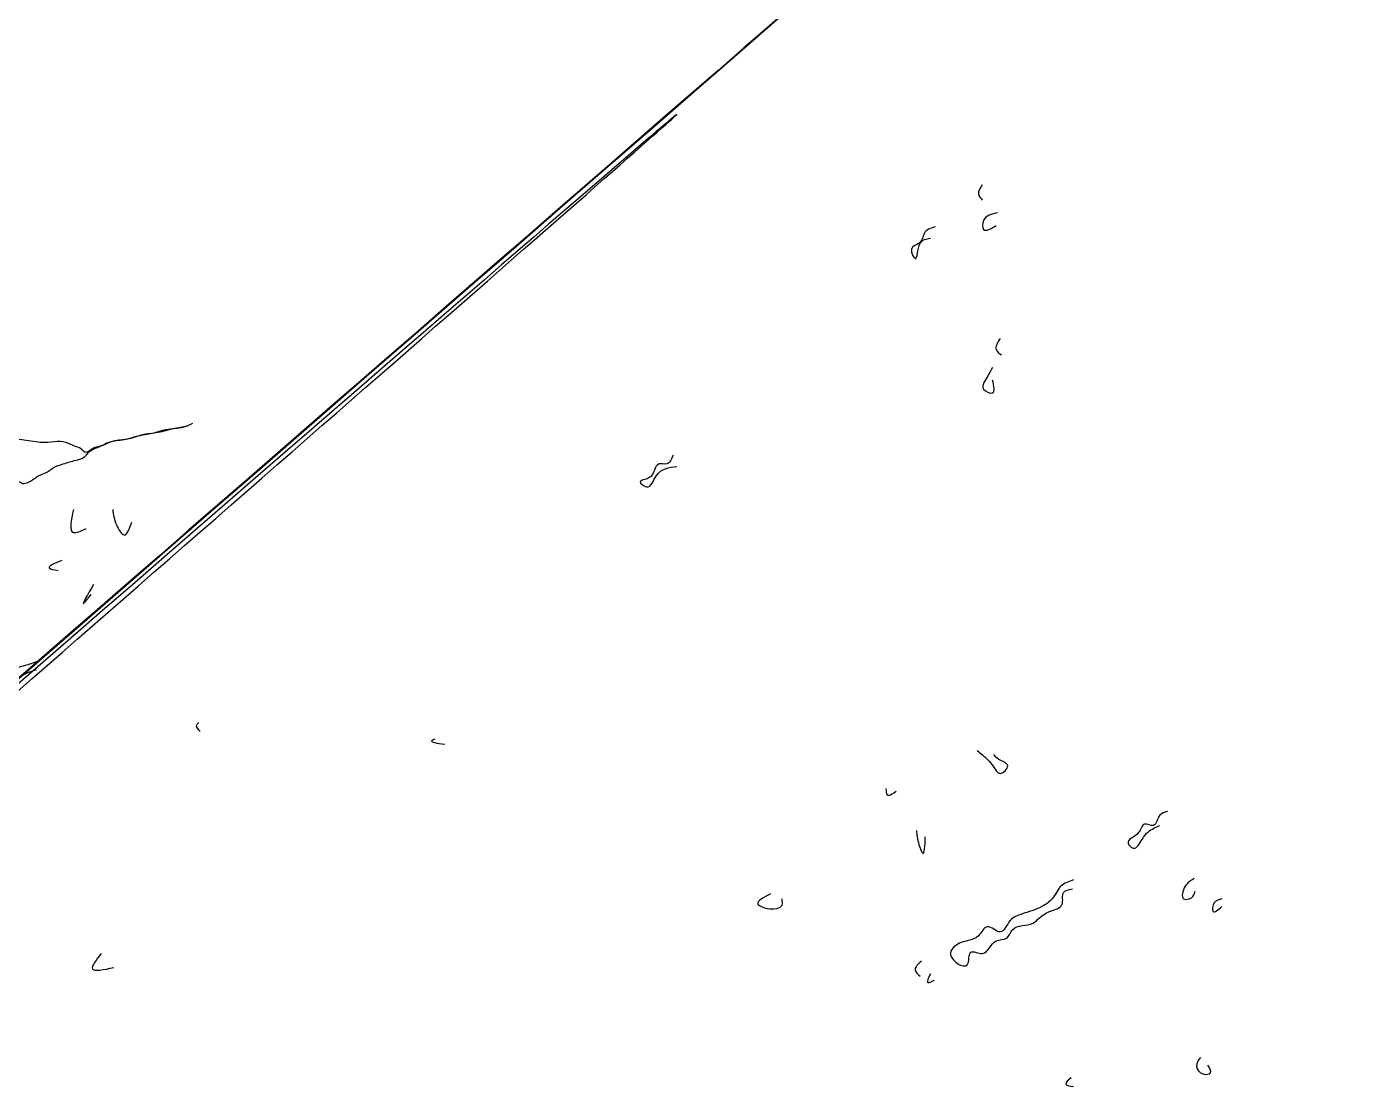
# Model space of a CAD drawing. Header units: metres. Extents: x -179 to 128, y -138 to 141.
# Drawn here: x 75.63 to 101.81, y 74.25 to 95.22 of the extents above; entities that cross this region are included whole.
import ezdxf

# ---------------------------------------------------------------- set-up
doc = ezdxf.new("R2010")
doc.units = ezdxf.units.M

msp = doc.modelspace()

# ---------------------------------------------------------------- linework, layer by layer
for points in [[(70.625, 78.42500000000001), (70.55, 78.30000000000001), (70.325, 78), (70.425, 78), (70.2, 77.75), (70.15, 77.47500000000001), (70.4, 77.80000000000001), (70.47500000000001, 77.875), (70.25, 77.60000000000001), (70.15, 77.5), (70.25, 77.75), (70.5, 78.05000000000001), (70.5, 78.05000000000001), (70.425, 78), (70.525, 78.25)], [(94.47500000000001, 92.10000000000001), (94.4, 91.92500000000001), (94.47500000000001, 91.80000000000001)], [(94.775, 91.55000000000001), (94.5, 91.4), (94.5, 91.22500000000001), (94.75, 91.30000000000001)], [(93.55000000000001, 91.275), (93.35000000000001, 91.17500000000001), (93.25, 90.97500000000001), (93.075, 90.825), (93.15, 90.65), (93.25, 90.95), (93.45, 91.05000000000001)], [(94.825, 89.075), (94.75, 88.85000000000001), (94.85000000000001, 88.75)], [(94.67500000000001, 88.5), (94.575, 88.325), (94.5, 88.075), (94.67500000000001, 88), (94.67500000000001, 88.25)], [(78.9, 87.4), (78.72500000000001, 87.325), (78.375, 87.275), (78.10000000000001, 87.2), (77.825, 87.15), (77.55000000000001, 87.075), (77.25, 87.025), (77.075, 86.95), (76.92500000000001, 86.9), (76.80000000000001, 86.825), (76.7, 86.9), (76.575, 86.95), (76.4, 87.025), (75.9, 87.025), (75.35000000000001, 87), (75.375, 86.85000000000001), (75.175, 86.75), (74.75, 86.72500000000001), (74.35000000000001, 86.67500000000001), (74.4, 86.525), (74.60000000000001, 86.4), (74.8, 86.275), (75.175, 86.17500000000001), (75.35000000000001, 86.25), (75.425, 86.275), (75.525, 86.22500000000001), (75.72500000000001, 86.275), (75.875, 86.375), (76, 86.42500000000001), (76.15, 86.525), (76.35000000000001, 86.60000000000001), (76.60000000000001, 86.67500000000001), (76.75, 86.72500000000001), (76.875, 86.85000000000001), (77.025, 86.92500000000001), (77.15, 86.97500000000001), (77.325, 87.05000000000001), (77.65, 87.10000000000001), (77.9, 87.17500000000001), (78.22500000000001, 87.22500000000001), (78.525, 87.30000000000001), (78.80000000000001, 87.35000000000001)], [(88.375, 86.775), (88.25, 86.60000000000001), (88.10000000000001, 86.60000000000001), (87.9, 86.325), (87.72500000000001, 86.25), (87.85000000000001, 86.15), (88.05000000000001, 86.375), (88.45, 86.55000000000001)], [(76.55, 85.7), (76.55, 85.25), (76.80000000000001, 85.325)], [(77.325, 85.7), (77.4, 85.4), (77.55000000000001, 85.2), (77.7, 85.45)], [(76.325, 84.7), (76.075, 84.55000000000001), (76.25, 84.5)], [(76.95, 84.22500000000001), (76.75, 83.85000000000001), (76.9, 84.025)], [(75.825, 82.7), (75.60000000000001, 82.625), (75.45, 82.575), (75.3, 82.42500000000001), (75.175, 82.10000000000001), (75.10000000000001, 81.95), (75.22500000000001, 81.9), (75.3, 82.10000000000001), (75.425, 82.35000000000001), (75.525, 82.42500000000001), (75.825, 82.55000000000001)], [(79.025, 81.5), (78.97500000000001, 81.45), (79.05000000000001, 81.325)], [(83.67500000000001, 81.17500000000001), (83.625, 81.15), (83.875, 81.075)], [(94.375, 80.95), (94.575, 80.775), (94.7, 80.625), (94.825, 80.5), (94.97500000000001, 80.65), (94.80000000000001, 80.775), (94.7, 80.875)], [(92.575, 80.2), (92.60000000000001, 80.075), (92.775, 80.15)], [(98.125, 79.75), (97.97500000000001, 79.67500000000001), (97.85000000000001, 79.47500000000001), (97.67500000000001, 79.5), (97.55000000000001, 79.325), (97.35000000000001, 79.125), (97.45, 79.025), (97.625, 79.2), (97.75, 79.35000000000001), (97.97500000000001, 79.47500000000001)], [(93.17500000000001, 79.375), (93.22500000000001, 79.10000000000001), (93.30000000000001, 78.92500000000001), (93.35000000000001, 79.25)], [(96.275, 78.4), (96.025, 78.275), (95.85000000000001, 78.025), (95.65, 77.875), (95.25, 77.72500000000001), (95.025, 77.60000000000001), (94.825, 77.375), (94.575, 77.47500000000001), (94.4, 77.30000000000001), (94.025, 77.15), (93.85000000000001, 76.92500000000001), (94.17500000000001, 76.72500000000001), (94.25, 76.97500000000001), (94.47500000000001, 76.95), (94.75, 77.2), (94.95, 77.25), (95.075, 77.42500000000001), (95.47500000000001, 77.55000000000001), (95.60000000000001, 77.65), (95.80000000000001, 77.775), (96.05000000000001, 77.92500000000001), (96.075, 78.15), (96.25, 78.22500000000001)], [(98.65, 78.42500000000001), (98.47500000000001, 78.275), (98.45, 78.025), (98.60000000000001, 78.05000000000001), (98.67500000000001, 78.17500000000001)], [(90.30000000000001, 78.125), (90.05000000000001, 77.92500000000001), (90.525, 77.9), (90.525, 78.025)], [(99.2, 78.025), (99.05000000000001, 77.95), (99.025, 77.775), (99.2, 77.875)], [(77.10000000000001, 76.95), (76.92500000000001, 76.65), (77.35000000000001, 76.675)], [(93.275, 76.80000000000001), (93.15, 76.625), (93.25, 76.5)], [(93.45, 76.55), (93.4, 76.375), (93.525, 76.425)], [(98.775, 74.9), (98.7, 74.72500000000001), (98.825, 74.575), (98.97500000000001, 74.60000000000001), (98.92500000000001, 74.75)], [(96.22500000000001, 74.5), (96.125, 74.375), (96.275, 74.325)]]:
    msp.add_spline(points, degree=3)

doc.saveas('drawing.dxf')
